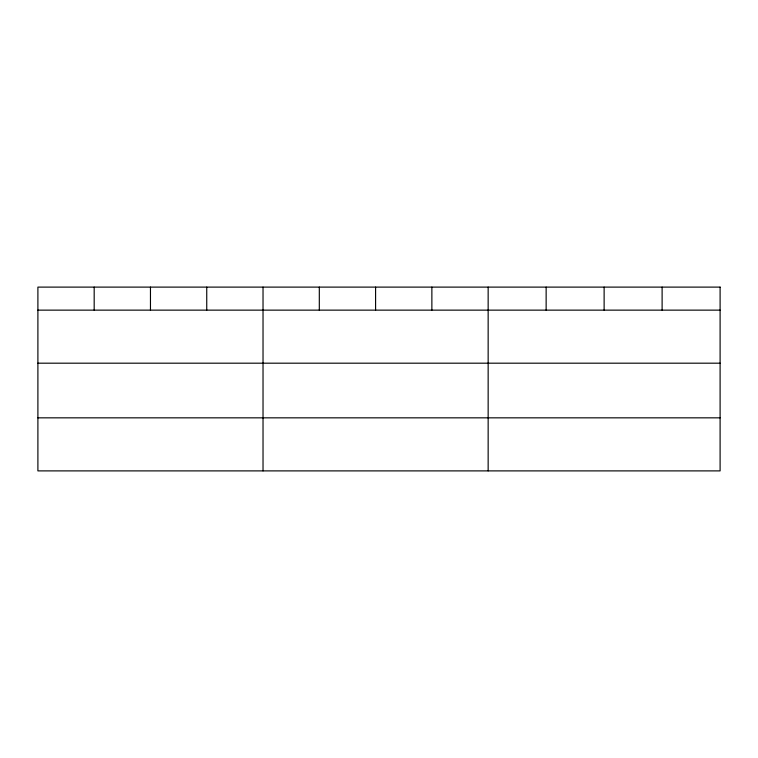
<?xml version="1.0" encoding="UTF-8"?>
<svg xmlns="http://www.w3.org/2000/svg" width="758" height="758" viewBox="0 0 758 758"><rect width="100%" height="100%" fill="white"/><g stroke="black" fill="none" stroke-linecap="round" stroke-linejoin="round"><path stroke-width="1.14" d="M37.9 310.136L720.1 310.136M37.9 363.186L720.1 363.186M37.9 417.838L720.1 417.838M662.113 287.111L662.113 310.136M604.126 287.111L604.126 310.136M546.139 287.111L546.139 310.136M488.152 287.111L488.152 470.889M431.87 287.111L431.87 310.136M375.589 287.111L375.589 310.136M319.308 287.111L319.308 310.136M263.026 287.111L263.026 470.889M206.744 287.111L206.744 310.136M150.463 287.111L150.463 310.136M94.181 287.111L94.181 310.136M720.1 287.111L37.9 287.111L37.9 470.889L720.1 470.889L720.1 287.111"/></g></svg>
